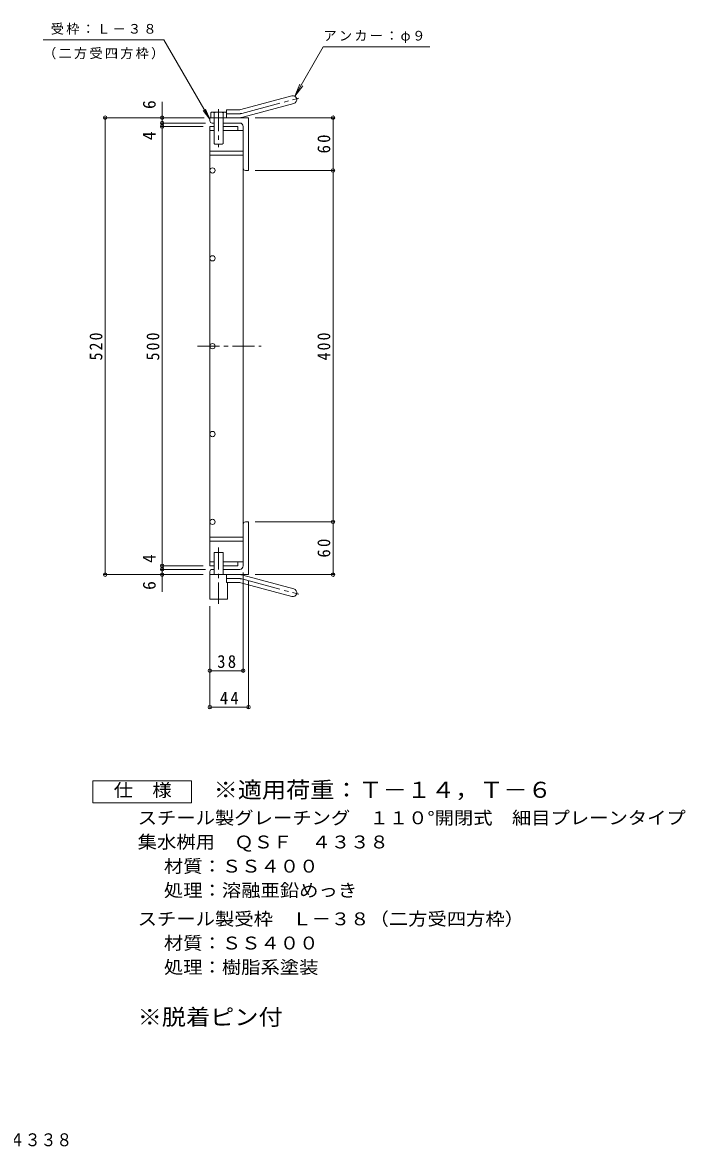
# Model space of a CAD drawing. Units: millimetres, scale not verified. Extents: x -791 to 884, y -688 to 656.
# Drawn here: x 129 to 884, y -688 to 595 of the extents above; entities that cross this region are included whole.
import ezdxf
from ezdxf.enums import TextEntityAlignment as Align

# ---------------------------------------------------------------- set-up
doc = ezdxf.new("R2010")
doc.units = ezdxf.units.MM
doc.header["$LTSCALE"] = 5
doc.header["$PDMODE"] = 32
doc.header["$PDSIZE"] = 4
doc.linetypes.add('CHAIN1', pattern=[8, 5, -1, 1, -1])
doc.linetypes.add('CHAIN2', pattern=[12, 9, -1, 1, -1])
for name, color, linetype, lineweight in [('B-1', 2, 'Continuous', 9), ('B-2', 3, 'Continuous', 9), ('B-4', 7, 'Continuous', 9), ('B-5', 7, 'Continuous', 9), ('B-9', 4, 'Continuous', 9), ('F-5_F-5ﾚｲﾔ', 2, 'Continuous', 9)]:
    doc.layers.add(name, color=color, linetype=linetype, lineweight=lineweight)
doc.styles.add('ＭＳ ゴシック', font='')
doc.styles.get('ＭＳ ゴシック').set_extended_font_data('MS Gothic')

msp = doc.modelspace()

# ---------------------------------------------------------------- linework, layer by layer
at = {"layer": 'B-1'}
for p, q in [((377.307, 495.726), (435.497, 511.318)), ((379.636, 487.033), (437.827, 502.625)), ((361.162, 486.42), (361.162, 495.42)), ((374.977, 495.42), (361.162, 495.42)), ((342.162, 482.92), (342.162, 486.42)), ((386.162, 486.42), (342.162, 486.42)), ((347.162, 480.42), (344.662, 480.42)), ((376.162, 480.42), (357.162, 480.42)), ((380.162, 476.42), (380.162, 428.92)), ((386.162, 486.42), (386.162, 426.42)), ((382.662, 426.42), (386.162, 426.42)), ((382.662, 26.42), (386.162, 26.42)), ((386.162, -33.58), (386.162, 26.42)), ((380.162, -23.58), (380.162, 23.92)), ((342.162, -30.08), (342.162, -33.58)), ((386.162, -33.58), (342.162, -33.58)), ((347.162, -27.58), (344.662, -27.58)), ((376.162, -27.58), (357.162, -27.58)), ((361.162, -33.58), (361.162, -42.58)), ((379.636, -34.193), (437.827, -49.785)), ((374.977, -42.58), (361.162, -42.58)), ((377.307, -42.886), (435.497, -58.479))]:
    msp.add_line(p, q, dxfattribs=at)
at = {"layer": 'B-1', "linetype": 'CHAIN2'}
for p, q in [((378.471, 491.38), (443.638, 508.841)), ((374.977, 490.92), (361.047, 490.92)), ((374.977, -38.08), (361.047, -38.08)), ((378.471, -38.54), (443.638, -56.001))]:
    msp.add_line(p, q, dxfattribs=at)
at = {"layer": 'B-1'}
for centre, radius, start, end in [((436.662, 506.972), 4.5, 285.00014, 104.99991), ((374.977, 504.42), 9, 270, 285.00002), ((344.662, 482.92), 2.5, 180, 270), ((374.977, 504.42), 18, 270, 285), ((376.162, 476.42), 4, 0, 90), ((382.662, 428.92), 2.5, 180, 270), ((382.662, 23.92), 2.5, 90, 180), ((376.162, -23.58), 4, 270, 0), ((344.662, -30.08), 2.5, 90, 180), ((374.977, -51.58), 18, 75, 90), ((374.977, -51.58), 9, 74.99998, 90), ((436.662, -54.132), 4.5, 255.00009, 74.99986)]:
    msp.add_arc(centre, radius, start, end, dxfattribs=at)
at = {"layer": 'B-1', "linetype": 'CHAIN2'}
for centre, start, end in [((374.977, 504.419), 270, 284.99995), ((374.977, -51.58), 75.00005, 90)]:
    msp.add_arc(centre, 13.5, start, end, dxfattribs=at)
at = {"layer": 'B-2'}
for p, q in [((342.162, 476.42), (342.162, 198.853)), ((342.162, 476.42), (347.162, 476.42)), ((357.162, 476.42), (374.162, 476.42)), ((374.162, 476.42), (374.162, 471.92)), ((342.162, 471.92), (347.162, 471.92)), ((357.162, 471.92), (380.162, 471.92)), ((380.162, 471.92), (380.162, 226.42)), ((380.162, -19.08), (380.162, 226.42)), ((342.162, -23.58), (342.162, 198.853)), ((342.162, -19.08), (347.162, -19.08)), ((342.162, -23.58), (347.162, -23.58)), ((357.162, -19.08), (380.162, -19.08))]:
    msp.add_line(p, q, dxfattribs=at)
at = {"layer": 'B-2', "color": 4}
for p, q in [((342.162, 448.421), (380.162, 448.421)), ((342.162, 443.921), (380.162, 443.921)), ((342.162, 8.919), (380.162, 8.919)), ((342.162, 4.419), (380.162, 4.419))]:
    msp.add_line(p, q, dxfattribs=at)
at = {"layer": 'B-2', "linetype": 'CHAIN1'}
msp.add_line((327.978, 226.42), (400.528, 226.42), dxfattribs=at)
at = {"layer": 'B-2'}
msp.add_lwpolyline([(357.162, -23.58), (374.162, -23.58), (374.162, -19.08)], dxfattribs=at)
for centre in [(345.162, 426.42), (345.162, 326.42), (345.162, 226.42), (345.162, 126.42), (345.162, 26.42)]:
    msp.add_circle(centre, 3, dxfattribs=at)
at = {"layer": 'B-4'}
for p, q in [((438.912, 510.869), (444.652, 524.727)), ((438.912, 510.869), (448.043, 522.769)), ((287.838, 504.596), (287.838, -53.109)), ((335.777, 486.42), (221.473, 486.42)), ((222.973, 486.42), (222.973, -33.58)), ((337.162, 480.42), (286.338, 480.42)), ((334.662, 476.42), (286.338, 476.42)), ((393.662, 486.42), (483.932, 486.42)), ((482.432, 486.42), (482.432, 426.42)), ((393.662, 426.42), (483.932, 426.42)), ((482.432, 426.42), (482.432, 26.42)), ((393.662, 26.42), (483.932, 26.42)), ((482.432, 26.42), (482.432, -33.58)), ((334.662, -23.58), (286.338, -23.58)), ((334.662, -33.58), (221.473, -33.58)), ((337.162, -27.58), (286.338, -27.58)), ((295.338, -33.579), (289.338, -33.579)), ((380.162, -31.08), (380.162, -144.478)), ((393.662, -33.58), (483.932, -33.58)), ((386.162, -41.08), (386.162, -185.883)), ((342.162, -185.883), (342.162, -69.672)), ((342.162, -142.978), (380.162, -142.978)), ((342.162, -184.383), (386.162, -184.383))]:
    msp.add_line(p, q, dxfattribs=at)
msp.add_lwpolyline([(438.912, 510.869), (471.331, 567.02), (592.643, 567.02)], dxfattribs=at)
for p in [(222.973, 486.42), (287.838, 486.42), (482.432, 486.42), (287.838, 480.42), (287.838, 476.42), (482.432, 426.42), (482.432, 26.42), (287.838, -23.58), (287.838, -27.58), (222.973, -33.58), (287.838, -33.579), (482.432, -33.58), (342.162, -142.978), (380.162, -142.978), (342.162, -184.383), (386.162, -184.383)]:
    msp.add_point(p, dxfattribs=at)
at = {"layer": 'B-5'}
for p, q in [((152.368, 575.246), (289.868, 575.246)), ((289.868, 575.246), (342.162, 484.67)), ((342.162, 484.67), (334.552, 494.587)), ((342.162, 484.67), (337.378, 496.218))]:
    msp.add_line(p, q, dxfattribs=at)
at = {"layer": 'B-9'}
for p, q in [((343.277, 492.076), (343.277, 486.42)), ((359.104, 492.82), (345.22, 492.82)), ((347.162, 486.42), (347.162, 492.076)), ((357.162, 486.42), (357.162, 492.076)), ((361.047, 492.076), (361.047, 486.42)), ((347.162, 457.232), (347.162, 486.42)), ((357.162, 457.232), (357.162, 486.42)), ((347.974, 456.42), (347.162, 457.232)), ((347.974, 456.42), (356.35, 456.42)), ((356.35, 456.42), (357.162, 457.232)), ((357.162, -8.58), (347.162, -8.58)), ((347.162, -33.58), (347.162, -8.58)), ((357.162, -33.58), (357.162, -8.58)), ((362.162, -42.58), (362.162, -61.58))]:
    msp.add_line(p, q, dxfattribs=at)
at = {"layer": 'B-9', "linetype": 'CHAIN1'}
for p, q in [((352.162, 496.187), (352.162, 452.886)), ((352.162, -2.649), (352.162, -67.012))]:
    msp.add_line(p, q, dxfattribs=at)
at = {"layer": 'B-9'}
msp.add_lwpolyline([(342.162, -33.58), (342.162, -61.58), (362.162, -61.58)], dxfattribs=at)
for centre, radius, start, end in [((345.22, 489.91), 2.91, 48.12389, 131.8763), ((352.162, 475.629), 17.19, 73.09029, 106.90971), ((359.104, 489.91), 2.91, 48.11642, 131.87611)]:
    msp.add_arc(centre, radius, start, end, dxfattribs=at)
at = {"layer": 'F-5_F-5ﾚｲﾔ'}
msp.add_lwpolyline([(208.955, -293.176), (208.955, -268.176), (321.455, -268.176), (321.455, -293.176)], close=True, dxfattribs=at)

# ---------------------------------------------------------------- texts
at = {"layer": 'B-4', "color": 2, "style": 'ＭＳ ゴシック'}
for s, p in [('6', (284.838, 496.339)), ('4', (284.838, 460.823)), ('4', (284.838, -20.34)), ('6', (284.838, -50.988))]:
    msp.add_text(s, height=14.66, rotation=90, dxfattribs=at).set_placement(p, align=Align.BOTTOM_LEFT)
at = {"layer": 'B-4', "insert": (471.522, 571.319), "char_height": 11, "attachment_point": 7, "style": 'ＭＳ ゴシック'}
msp.add_mtext('\\T1.17;アンカー：φ９', dxfattribs=at)
at = {"layer": 'B-4', "color": 2, "char_height": 14.66, "attachment_point": 7, "rotation": 90, "style": 'ＭＳ ゴシック'}
for s, insert in [('\\T1.27;\\W0.95;60', (479.432, 445.795)), ('\\T1.27;\\W0.9;520', (219.973, 210.17)), ('\\T1.27;\\W0.9;500', (284.838, 210.17)), ('\\T1.27;\\W0.9;400', (479.432, 210.17)), ('\\T1.27;\\W0.95;60', (479.432, -14.205))]:
    msp.add_mtext(s, dxfattribs=dict(at, insert=insert))
at = {"layer": 'B-4', "color": 2, "char_height": 14.66, "attachment_point": 7, "style": 'ＭＳ ゴシック'}
for s, insert in [('\\T1.27;\\W0.95;38', (350.537, -139.978)), ('\\T1.27;\\W0.95;44', (353.537, -181.383))]:
    msp.add_mtext(s, dxfattribs=dict(at, insert=insert))
at = {"layer": 'B-5', "char_height": 11, "attachment_point": 7, "style": 'ＭＳ ゴシック'}
for s, insert in [('\\T1.17;受枠：Ｌ－３８', (161.118, 580.907)), ('\\T1.17;（二方受四方枠）', (152.368, 552.875))]:
    msp.add_mtext(s, dxfattribs=dict(at, insert=insert))
at = {"layer": 'F-5_F-5ﾚｲﾔ', "color": 3, "style": 'ＭＳ ゴシック', "width": 1.1}
for s, p in [('※適用荷重：Ｔ－１４，Ｔ－６', (346.455, -293.176)), ('※脱着ピン付', (260.001, -551.814))]:
    msp.add_text(s, height=18.33, dxfattribs=at).set_placement(p, align=Align.BOTTOM_LEFT)
at = {"layer": 'F-5_F-5ﾚｲﾔ', "style": 'ＭＳ ゴシック'}
for s, width, p in [('仕\u3000様', 1.1, (232.705, -290.676)), ('スチール製グレーチング\u3000１１０°開閉式\u3000細目プレーンタイプ', 1.1, (260, -322.136)), ('集水桝用\u3000ＱＳＦ\u3000４３３８', 1.1, (260, -349.637)), ('材質：ＳＳ４００', 1.1, (289.856, -377.135)), ('処理：溶融亜鉛めっき', 1.1, (289.856, -404.636)), ('スチール製受枠\u3000Ｌ－３８（二方受四方枠）', 1.1, (260.001, -437.136)), ('材質：ＳＳ４００', 1.1, (289.856, -464.637)), ('処理：樹脂系塗装', 1.1, (289.856, -492.137)), ('集水桝用\u3000ＱＳＦ ４３３８', 0.9, (-39.5, -688.582))]:
    msp.add_text(s, height=14.66, dxfattribs=dict(at, width=width)).set_placement(p, align=Align.BOTTOM_LEFT)

doc.saveas('drawing.dxf')
